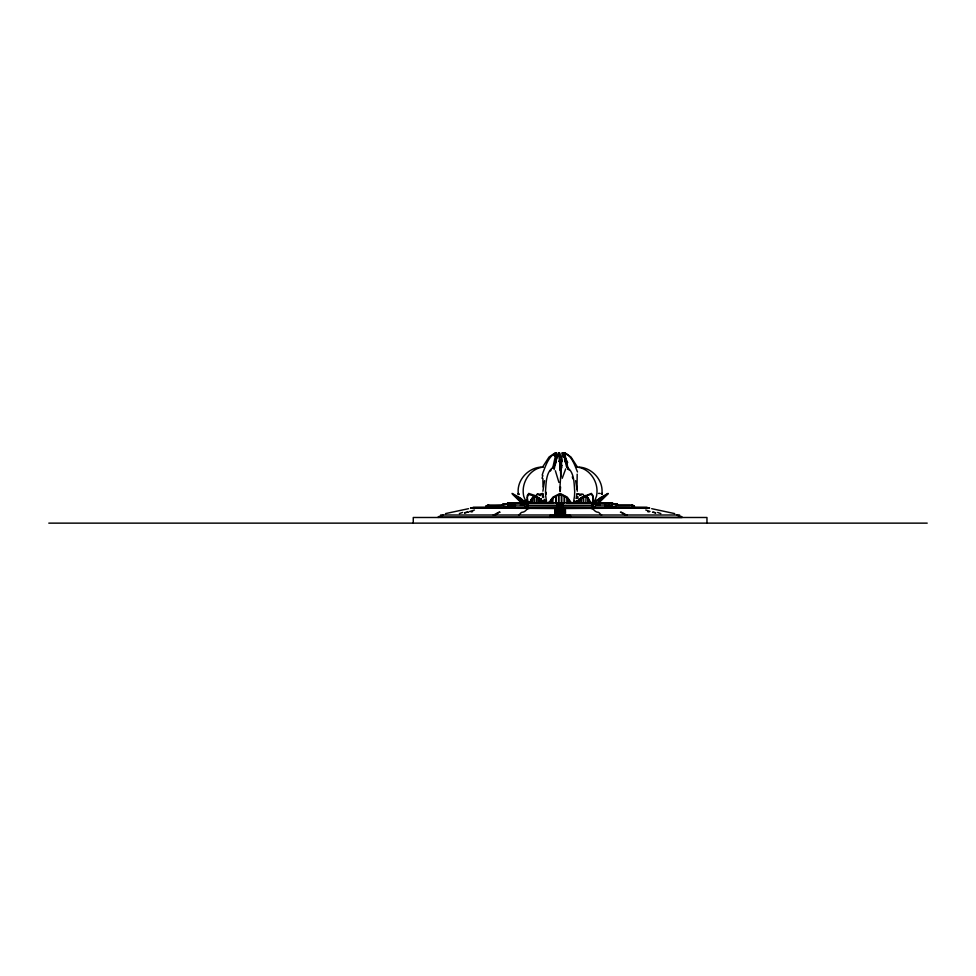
<?xml version="1.0" encoding="UTF-8"?>
<svg xmlns="http://www.w3.org/2000/svg" width="976" height="976" viewBox="0 0 976 976"><rect width="100%" height="100%" fill="white"/><g stroke="black" fill="none" stroke-linecap="round" stroke-linejoin="round"><path stroke-width="1.46" d="M559.797 469.968L559.809 467.431M560.297 469.968L558.882 452.864L556.747 457.012L554.124 469.554M559.821 466.406L559.809 468.822M560.041 485.95L562.225 452.864L564.36 457.012L566.544 466.809M560.309 468.822L560.309 467.431M560.309 467.736L560.322 466.406M559.821 466.735L559.834 465.467M560.322 466.735L560.334 465.467M559.834 465.808L559.846 465.088M560.334 465.808L560.346 465.088M577.194 474.177L576.999 489.086M559.834 461.441L560.358 460.355C564.262 464.137 556.71 458.232 561.651 461.843M560.334 461.441L560.358 460.355L559.675 461.343M542.9 491.209L544.571 480.68M542.973 494.405L543.327 496.442M595.872 502.225L595.946 503.274L595.933 500.224M555.722 453.291L556.576 452.864L556.039 459.916M523.978 503.274L524.429 501.2L524.149 503.14M524.332 502.225L524.246 503.274L524.21 501.2M538.74 494.393L542.717 493.405L543.12 495.491M524.222 502.286L524.307 501.274M560.236 491.209L560.578 486.963M592.81 500.029L592.688 496.113L591.261 494.063L582.684 497.577L575.779 503.116M592.786 500.224L592.969 495.674L591.432 493.405L582.135 497.15L574.669 503.055M562.396 503.921L562.566 502.799L591.871 502.799L592.81 503.921M562.884 503.921L563.067 502.799M562.884 506.41L563.067 505.287M592.944 499.895L592.212 503.274M552.733 468.041L556.1 452.864C548.549 456.219 545.926 465.296 543.071 472.347A81.862 70.894 -90 0 0 542.192 475.202M592.92 500.09L592.249 503.116M555.307 464.637L555.844 462.099M573.363 503.274L574.461 496.308A20.764 7.1 90 0 0 574.681 491.209C574.01 483.169 574.437 471.798 566.666 467.089M553.441 503.299L529.7 503.299L532.42 498.419M562.213 478.277L565.702 468.895M553.307 468.041L558.882 452.864M602.155 494.393L602.302 493.405L601.228 493.746M558.919 454.889L559.602 452.864L561.7 459.916M528.077 503.274L528.516 501.981M529.456 503.274L529.822 502.225L529.797 503.14M529.639 503.274L529.992 502.225M574.144 503.14L574.913 501.2L574.608 502.286M574.156 503.274L574.803 501.981M576.45 497.15L577.023 493.6L581.452 494.393L580.622 495.064M576.731 496.821L576.145 498.407M531.566 499.383L529.992 502.286L530.517 501.274M574.51 502.225L574.949 501.2M557.223 457.305L557.784 456.036M548.597 503.055L552.904 497.15L560.102 493.405L567.3 497.15L571.594 503.055M549.488 503.14L553.416 497.577L560.102 494.063L566.788 497.577L570.923 503.274M542.754 466.809L549.049 457.012L555.185 452.864M530.419 501.274L530.749 500.224M593.676 503.274L596.458 496.308A20.764 17.983 90 0 0 597.007 491.209C597.202 479.789 588.552 468.016 576.731 467.089M555.393 454.889L556.576 452.864M598.91 502.298L599.484 501.31M523.49 503.921L524.161 502.799M524.576 502.799L523.917 503.921L521.196 503.921L520.379 505.043M554.868 454.889L556.1 452.864M531.481 499.285L531.005 500.298M543.132 494.429L542.192 494.283M525.332 503.921L524.551 505.043L511.021 505.043L510.289 506.666L514.816 506.666L514.816 505.544M524.551 507.532L525.332 506.41M515.279 505.043L513.62 506.666M534.397 496.235L535.177 495.491L531.395 499.383L532.115 498.407M510.228 506.166L511.021 505.043M511.485 505.043L509.826 506.166L509.826 507.532M514.816 505.043L513.62 507.532M520.794 505.043L521.599 503.921M524.124 505.043L524.929 503.921L527.748 503.921L528.675 502.799M598.605 503.116L607.853 494.063L600.203 498.407L594.872 503.116M550.342 471.054L551.172 469.968M576.462 498.407L578.073 496.821L576.633 498.407M527.406 503.921L528.345 502.799L557.65 502.799L557.833 503.921M527.406 506.41L528.345 505.287M528.675 505.287L527.748 506.41L524.929 506.41M598.776 501.981L600.484 500.09M552.611 498.504L551.477 499.785L551.477 503.14M593.92 503.055L599.789 498.004L608.097 493.405L602.668 497.955M600.667 499.895L602.607 498.004M438.151 517.487L438.932 516.524A6.344 4.49 -90 0 1 440.835 516.133A2.623 1.854 -90 0 0 442.055 515.682M506.788 503.921L507.971 502.799L526.833 502.799M506.934 503.921L508.13 502.799M502.908 505.043L504.128 503.921M486.463 506.166L487.683 505.043L503.506 505.043M488.647 505.043L485.853 506.166L485.853 507.532M503.274 503.921L502.054 505.043L503.189 503.921L507.752 503.921L508.996 502.799M502.811 505.043L504.031 503.921M554.514 456.036L555.893 454.975M508.996 505.287L507.727 506.41L504.031 506.41M559.211 461.343L559.87 460.757M553.502 497.687L554.466 496.93M579.524 495.491L582.269 494.063L583.392 494.454M579.707 495.491L580.403 494.93M553.343 455.267L554.136 454.975M459.354 513.596L462.575 512.449M558.626 461.343L561.188 461.343M559.004 461.343L561.566 461.343M474.446 509.997L469.444 511.631M536.8 494.454L537.922 494.063L536.983 494.454M576.962 494.283L578.012 494.283M445.532 513.596L468.541 508.679M553.538 467.089C545.767 471.798 546.194 483.169 545.523 491.209A20.764 7.1 90 0 0 545.743 496.308L546.841 503.274M558.906 494.588L562.481 495.064M541.521 494.612L542.863 494.283M472.628 511.631L471.127 511.924M543.473 467.089C531.652 468.016 522.99 479.789 523.185 491.209A20.764 17.983 90 0 0 523.746 496.308L526.528 503.274M541.192 467.089C528.894 467.736 518 478.789 518.122 491.209A20.764 20.459 -90 0 0 518.354 494.271M561.725 465.088L561.346 465.93M561.725 465.93L560.578 465.93L560.578 461.343M598.52 493.405L600.008 493.405M539.569 495.064L537.752 494.063M527.406 500.224L527.235 495.674L528.772 493.405L535.226 495.613M534.165 496.113L540.192 499.285L544.425 503.116M533.372 496.821L532.701 497.687L534.336 496.113L534.482 503.14L534.494 496.028M542.302 496.821L543.046 497.577M586.832 496.821L587.332 497.687M585.014 495.491L586.771 496.93L585.856 496.113M532.628 497.577L532.188 498.504M590.736 503.274L587.723 498.163L587.723 503.14M531.944 498.407L532.371 503.14M588.016 498.504L587.393 497.577L588.26 498.407M588.894 499.285L588.967 503.14L588.882 499.785M531.029 499.749L531.322 503.14M544.462 499.749L545.291 501.2M544.462 499.956L544.193 499.285M589.162 499.956L589.919 501.2M544.925 500.224L545.255 501.274M587.991 498.626L590.565 503.274L590.212 502.225M595.811 500.383L596.116 502.286M590.382 502.225L589.687 501.274L590.346 502.311M595.848 502.286L595.994 501.2M593.384 502.799L612.245 502.799L613.44 503.921M519.464 503.299L508.13 503.677M524.576 503.299L528.846 503.299M555.344 503.299L556.125 503.299M556.491 503.274L562.945 503.299M563.457 503.299L564.104 503.299M567.947 503.299L595.641 503.299M596.373 503.299L596.141 502.225M600.752 503.299L612.086 503.677M557.65 503.348L562.566 503.348M557.65 503.299L562.566 503.299M616.942 503.921L618.162 505.043L617.039 503.921L612.477 503.921L611.22 502.799M506.934 504.043L508.362 503.677M557.735 504.043L562.481 504.043M613.282 504.043L611.867 503.677M526.162 504.421L521.599 504.799M557.991 504.848L562.225 504.848M557.247 505.043L557.991 505.043M562.225 505.043L562.969 505.043M616.1 505.043L632.533 505.043L633.766 506.166L632.424 505.043M507.971 505.287L512.241 505.287M526.881 505.287L557.65 505.287L557.247 506.41M557.991 505.165L562.225 505.214M562.566 505.287L593.335 505.287M609.134 505.287L612.245 505.287M515.474 505.544L511.485 505.544L511.485 506.666M604.742 505.544L608.731 505.91M630.252 505.544L617.418 505.544L616.795 504.799M514.816 505.91L511.095 506.288M557.991 505.91L562.225 505.958M605.401 505.91L609.134 506.288M557.247 506.166L557.991 506.166M562.225 506.166L562.969 506.166M605.742 506.166L604.937 505.043L606.608 506.666M632.79 506.166L631.57 505.043L634.376 506.166L634.376 507.532M487.939 506.288L486.56 506.666M514.413 506.288L510.692 506.666M557.991 506.337L562.225 506.288M605.803 506.288L609.536 506.666M632.289 506.288L633.656 506.288M509.118 506.41L511.046 506.41M595.299 506.41L592.481 506.41L591.541 505.287M609.183 506.41L611.11 506.41M616.185 506.41L612.477 506.41L611.22 505.287M488.549 506.666L485.95 506.166M557.991 506.715L562.225 506.666M557.943 507.081L562.225 507.081M557.796 507.288L472.323 507.654M562.432 507.288L647.893 507.654M557.943 507.41L562.225 507.459M609.927 507.532L610.403 506.166L608.731 505.043M557.943 507.825L562.225 507.825M557.247 508.533L470.53 508.032L649.687 508.032L562.969 508.533M557.943 508.533L562.225 508.533M557.943 508.899L562.225 508.947M557.943 509.326L562.225 509.277M557.991 509.521L554.758 509.521L554.758 515.816M562.225 509.521L565.458 509.521L565.458 516.792M557.943 509.643L562.225 509.643M554.758 510.021L564.714 510.021M554.758 510.07L564.714 510.07M554.758 510.765L564.714 510.814M555.503 511.192L564.714 511.192M555.503 511.558L564.714 511.558M555.503 511.936L564.714 511.936M554.758 512.132L565.458 512.132M555.503 512.315L564.714 512.315M555.503 513.01L564.714 513.059M555.503 513.376L564.714 513.425M555.503 513.803L564.714 513.754M555.503 514.181L564.714 514.132M554.758 514.755L565.458 514.755M440.603 514.999L554.758 514.999M555.503 514.925L564.714 514.925M565.458 514.999L679.613 514.999M555.503 515.243L564.714 515.291M555.503 515.499L549.781 515.499L549.781 517.487M564.714 515.499L570.435 515.499L570.435 517.487M555.503 515.621L564.714 515.67M555.503 515.999L564.714 515.999M554.758 516.243L555.503 516.243M564.714 516.243L565.458 516.243M555.503 516.365L564.714 516.414M438.151 517.109L550.22 517.109M570.008 517.109L682.078 517.487M48.8 523.136L927.2 523.136M579 467.089C591.297 467.736 602.204 478.789 602.07 491.209A20.764 20.459 -90 0 1 601.85 494.271M651.687 508.679L674.684 513.596M649.113 511.924L647.613 511.631M657.641 512.449L660.862 513.596M650.004 511.448L645.77 509.997M518.964 493.746C517.268 492.917 517.817 494.905 519.183 494.405M562.152 461.075L559.919 460.757M568.032 468.48L564.579 452.864C572.021 456.146 574.657 465.052 577.487 471.994M534.677 496.113L528.455 494.454L527.272 497.577L527.943 503.116M535.177 495.674L536.556 496.345M563.006 454.889L562.871 452.864L565.031 454.45M538.996 494.71L539.655 495.064M536.58 496.345L545.523 503.055M563.616 495.613L566.702 497.687M567.495 468.736L568.252 469.2M540.667 495.491L539.618 494.93L540.497 495.491M585.197 495.491L586.039 496.113L585.807 503.14M631.679 505.043L632.899 506.166M616.185 503.921L617.418 505.043M616.1 503.921L617.32 505.043M612.086 502.799L613.282 503.921M682.078 517.109L681.285 516.524A6.344 4.49 -90 0 0 679.381 516.133A2.623 1.854 -90 0 1 678.174 515.682M568.325 469.261L569.032 469.968M586.588 496.93L587.418 497.687M526.271 503.055L520.415 498.004L512.107 493.405L521.428 501.981M567.593 498.504L568.727 499.785L568.727 503.14M525.332 503.116L520.001 498.407L512.351 494.063L521.599 503.116M591.541 502.799L592.481 503.921L595.299 503.921L596.092 505.043M591.871 505.287L592.81 506.41M588.638 499.285L589.358 500.224M569.13 500.298L568.862 503.14M599.85 505.043L599.032 503.921L596.312 503.921L595.641 502.799M605.401 505.043L606.133 507.532M598.617 503.921L599.423 505.043M588.089 498.407L588.809 499.383M594.884 503.921L595.665 505.043L609.195 505.043L609.927 506.666L605.401 506.666L605.401 505.544M594.884 506.41L595.665 507.532M521.916 503.274L520.196 500.322M564.579 452.864L565.812 454.889L564.836 452.864L570.972 457.012L577.267 466.809M596.068 502.799L596.726 503.921M562.871 452.864L567.703 462.551M561.127 464.613L561.578 465.467M561.505 465.808L560.663 465.088L561.883 467.736M560.663 464.613L561.554 466.406M527.272 502.103L526.332 500.151M562.225 452.864L563.225 454.889M563.323 456.036L563.896 457.354M563.994 456.597L565.324 459.916M555.381 470.761L558.931 482.449M543.205 495.662L543.754 497.15M565.519 460.452L567.91 468.48M575.633 480.68L577.304 491.209M564.531 459.269L565.263 462.099M572.314 476.837L572.827 478.728M527.979 503.274L527.552 501.493M527.589 501.371L527.26 499.895M557.162 502.799L557.333 503.921M557.162 505.287L557.333 506.41M543.034 486.963L542.888 478.618M559.626 486.963L559.968 491.209M595.982 502.286L596.043 503.14M560.334 468.48L560.846 476.813M706.966 523.136L706.966 517.487L413.263 517.487L413.263 523.136M648.796 508.032L471.432 508.032M647.003 507.288L473.226 507.288M634.266 506.166L632.216 506.666L632.289 505.91M633.412 506.166L633.412 507.532M632.973 506.666L633.046 505.91L631.679 505.544L632.424 505.91M617.552 505.165L616.185 504.421M616.942 504.799L612.489 504.043M612.684 504.043L611.232 503.299M609.085 505.91L609.085 506.666M605.754 505.91L605.754 506.666M599.02 505.165L595.299 504.421L598.617 504.799M596.312 504.421L592.347 503.677M595.97 504.043L591.871 503.299M595.86 499.956L595.726 503.14M595.641 503.677L595.58 500.651L595.47 503.14M591.224 508.032L591.224 508.533A27.438 9.382 90 0 1 593.945 509.997L594.701 510.753A33.55 11.48 90 0 0 596.836 512.022A33.696 11.529 -90 0 0 597.8 512.205A15.75 5.38 -90 0 1 599.752 513.413A25.303 8.65 -90 0 0 600.972 514.596A25.437 8.699 -90 0 0 601.619 514.999M588.003 498.285L588.003 503.14M587.906 498.163L587.833 503.14M583.502 496.064L583.599 503.14M583.319 496.064L583.428 503.14M581.403 497.479L581.293 503.14M581.22 497.479L581.208 503.14M579.195 498.87L579.097 503.14M579 498.919L578.914 503.14M576.999 500.651L576.999 503.14M576.889 503.14L576.816 500.651L576.718 503.14M574.949 501.627L574.949 503.274M569.691 515.499L569.691 516.743L550.525 516.743L550.525 515.499M567.361 498.285L567.361 503.14M567.215 498.163L567.215 503.14M564.714 509.521L564.714 516.743M564.482 496.101L564.482 503.14M564.348 496.028L564.348 503.14M562.969 509.997L562.969 503.921L562.225 503.921L562.225 511.265M562.481 503.677L562.396 504.421L557.833 504.421L557.735 503.677M561.603 494.71L561.603 503.14M561.468 494.661L561.468 503.14M561.041 461.343L561.127 465.93M559.602 454.975L559.602 459.659M558.736 494.661L558.736 503.14M558.589 494.71L558.589 503.14M557.991 511.265L557.991 503.921L557.247 503.921L557.247 509.997M555.856 496.028L555.856 503.14M555.722 496.101L555.722 503.14M555.503 509.521L555.503 516.743M552.977 498.163L552.843 503.14M551.342 503.14L551.342 499.956L549.281 503.274L549.281 501.627M543.486 500.712L543.486 503.14M543.29 500.651L543.303 503.14M543.205 500.651L543.205 503.14M541.277 498.919L541.277 503.14L540.997 498.87M536.873 496.064L536.776 503.14M536.702 496.064L536.593 503.14M532.469 503.14L532.469 498.163L532.188 503.14M531.139 499.785L531.042 503.14M529.004 508.032L529.004 508.533A27.438 9.382 90 0 0 526.284 509.997L525.527 510.753A33.55 11.48 -90 0 1 523.38 512.022A33.696 11.529 -90 0 1 522.428 512.205A15.75 5.38 90 0 0 520.464 513.413A25.303 8.65 90 0 1 519.256 514.596A25.437 8.699 -90 0 1 518.61 514.999M528.345 503.299L524.246 504.043M527.882 503.677L523.917 504.421M524.929 504.421L521.196 505.165M524.6 500.712L524.576 503.677M524.356 500.908L524.332 503.14M522.77 501.627L522.77 503.274M514.462 505.91L514.462 506.666M511.131 505.91L511.131 506.666M508.984 503.299L507.532 504.043M507.727 504.043L503.274 504.799M504.031 504.421L502.664 505.165M503.421 504.799L502.811 505.544L487.793 505.91M488.549 505.544L487.183 505.91L487.244 506.666M487.939 505.91L488 506.666M486.817 506.166L486.817 507.532M495.088 514.999A17.885 9.614 90 0 0 495.918 514.608A18.495 9.943 90 0 0 497.504 513.413A11.139 5.99 90 0 1 500.054 512.193L499.749 512.217A11.175 8.247 -90 0 0 496.564 513.413A18.495 13.64 -90 0 1 494.393 514.596A17.885 13.188 90 0 1 493.246 514.999M464.515 512.912A11.139 11.126 -90 0 1 468.102 512.193M464.722 512.912A11.139 10.626 -90 0 1 468.138 512.193M655.579 512.912A11.187 10.675 90 0 0 652.541 512.217L652.541 512.217A11.175 11.163 -90 0 1 655.713 512.912M625.189 514.999A17.897 9.65 90 0 1 624.359 514.608A18.507 9.98 90 0 1 622.761 513.413A11.187 6.027 90 0 0 620.431 512.217L620.443 512.217A11.175 8.259 -90 0 1 623.64 513.413A18.495 13.664 90 0 0 625.811 514.596A17.873 13.213 90 0 0 626.958 514.999M442.043 515.657A4.002 2.83 -90 0 1 443.128 515.011M677.088 515.011A4.002 2.83 -90 0 1 678.174 515.657M542.058 478.338A73.041 63.257 -90 0 1 542.851 475.495M546.084 494.222A20.093 6.869 -90 0 1 546.023 492.221M562.225 505.544L557.991 505.544L562.225 505.592M564.714 510.399L554.758 510.399L564.714 510.448M564.714 512.632L555.503 512.632L564.714 512.681M564.714 514.498L555.503 514.498L564.714 514.547M538.996 503.14L538.972 497.479L538.898 503.14"/></g></svg>
